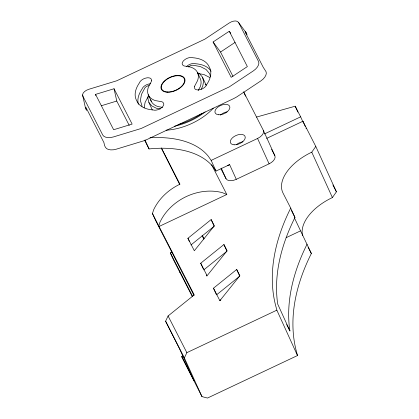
<?xml version="1.0" encoding="UTF-8"?>
<svg xmlns="http://www.w3.org/2000/svg" width="419" height="419" viewBox="0 0 419 419"><rect width="100%" height="100%" fill="white"/><g stroke="black" fill="none" stroke-linecap="round" stroke-linejoin="round"><path stroke-width="0.63" d="M144.126 107.903L145.1 102.383L148.153 96.621A3.981 2.231 -24.4 0 1 148.515 95.941M148.499 94.626L147.86 98.25L148.907 102.508L152.291 109.946M194.007 295.458L155.753 220.792L152.448 213.522L153.694 209.673A48.709 40.334 -27.1 0 1 179.945 184.208L161.535 148.237M158.775 225.888L160.027 222.039A48.709 40.334 -27.1 0 1 222.3 192.635L226.81 194.489L159.047 226.485L152.448 213.522M182.82 356.03L181.678 356.574L194.123 380.897L179.562 348.859L165.599 321.2L168.082 315.973L194.233 294.892L159.047 226.485M294.421 217.906L311.348 253.49A312.37 174.995 -24.4 0 0 296.998 353.589L297.485 355.553L207.489 398.05L201.968 396.604L184.376 357.894L186.858 352.667L276.854 310.165L276.367 308.201A312.37 174.995 -24.4 0 1 290.718 208.107L283.066 193.154A44.252 24.794 -24.4 0 1 311.767 152.176L315.79 146.435L302.906 121.259L266.683 138.364M198.213 90.551L200.303 86.607A27.005 15.131 -24.4 0 0 200.125 78.322L197.396 72.314M201.12 89.294L202.712 86.288L203.566 81.454L202.518 77.196L199.643 73.796L197.391 72.644M302.56 235.494A44.252 24.794 -24.4 0 1 332.398 197.559L336.415 191.823L315.79 146.435M213.475 288.199L219.865 300.674L239.883 275.728L236.688 269.49L213.475 288.199L216.256 294.316M187.932 238.28L211.145 219.572L214.339 225.815L194.322 250.761L187.932 238.28L189.451 241.616M190.97 244.958L214.177 226.25L211.145 219.572M200.706 263.237L223.919 244.528L227.108 250.772L207.091 275.718L200.706 263.237L203.236 268.799M203.739 269.915L226.951 251.206L223.919 244.528M216.513 294.871L239.218 276.571M219.813 300.727L220.823 299.915M229.272 31.242L247.357 66.579L231.178 77.316L213.093 41.979L229.272 31.242L230.759 33.253M232.985 76.368L220.535 52.04L235.122 42.356M264.42 133.949L300.643 116.843L303.126 122.301M149.992 137.783A106.871 59.87 -24.4 0 1 208.379 156.35L211.16 160.388L257.57 138.474A8.851 4.96 -24.4 0 0 263.31 130.278L243.711 91.986M144.607 140.25L149.054 148.939A106.871 59.87 -24.4 0 1 213.234 167.029L216.015 171.067L229.617 164.646L236.29 179.327L269.098 163.834A8.851 4.96 -24.4 0 0 274.838 155.643L263.31 130.278M192.389 296.71L173.618 260.099L170.313 252.83L171.989 252.039M286.177 237.652L300.35 230.958M95.553 94.39L114.047 88.749L132.132 124.087L113.638 129.728L95.553 94.39L95.825 95.616M101.325 105.745L116.765 101.042L129.214 125.37M256.496 117.084L295.201 106.201L300.643 116.843M197.983 73.482L204.001 74.566L209.715 77.489M162.619 107.405L158.015 106.578A27.005 15.131 -24.4 0 1 150.678 99.801M160.33 108.945L156.287 108.212L151.783 105.907L148.907 102.508M205.378 84.277L206.158 85.204L202.518 77.196M142.093 106.368L140.381 100.502L141.46 94.375L144.513 88.613A3.981 2.231 -24.4 0 1 149.059 85.565M238.662 22.642L258.554 61.514A8.851 4.918 -36.5 0 1 253.458 70.811L229.198 86.916L141.182 128.481L113.439 136.934A8.851 4.85 -12.5 0 1 102.77 135.08L82.883 96.208A8.851 4.85 -12.5 0 1 89.027 89.226L116.77 80.773L204.781 39.213L229.046 23.108A8.851 4.918 -36.5 0 1 238.662 22.642L246.105 32.703L247.006 34.468L245.146 31.954L263.232 67.291L265.992 71.576A8.851 4.918 -36.5 0 1 260.901 80.872L236.635 96.978L233.551 98.643L147.137 139.448L143.9 140.768L116.157 149.222A8.851 4.85 -12.5 0 1 105.488 147.368L104.588 145.603L103.907 142.528L85.822 107.191L86.503 110.265L85.596 108.495A8.851 4.85 -12.5 0 1 85.298 107.264L82.585 94.977M213.093 41.979L220.535 52.04M332.906 184.957L336.415 191.823M271.606 149.326L274.838 155.643M291.446 210.568L294.966 217.451A312.37 174.995 -24.4 0 0 277.472 302.356L277.792 304.267L289.927 330.963L289.608 329.051A312.37 174.995 -24.4 0 1 307.101 244.146M308.112 247.163L311.348 253.49M221.033 168.925L226.03 178.688A8.851 4.96 -24.4 0 0 236.29 179.327M211.611 164.793L226.81 194.489M286.664 324.584L289.927 330.963M179.72 184.528L161.2 147.865M202.277 235.31L204.058 238.793M202.052 235.625L203.833 239.108M206.352 275.016L206.934 276.152M170.313 252.83L192.557 296.296M168.082 315.973L186.858 352.667M165.599 321.2L184.376 357.894M201.968 396.604L181.678 356.574M302.906 121.259L305.388 126.721M295.201 106.201L297.878 112.098M311.767 152.176L332.398 197.559M243.685 92.002L245.576 96.155M290.718 208.107L294.966 217.451M257.57 138.474L269.098 163.834M221.222 168.119L226.03 178.688M211.16 160.388L216.015 171.067M276.854 310.165L297.485 355.553M236.688 269.49L239.72 276.163M148.567 95.375L151.296 101.382M145.011 140.04L149.054 148.939M179.678 271.873L179.95 272.47M305.99 128.052L306.242 128.638M210.427 76.687L209.72 73.796L206.075 69.481L200.361 66.558L193.746 65.364A3.981 2.231 -24.4 0 0 188.456 66.961M114.047 88.749L116.765 101.042M229.617 164.646A8.851 4.96 -24.4 0 1 227.47 165.474M213.355 108.154A44.252 24.794 -24.4 0 1 166.118 130.194M220.378 115.157A7.966 4.462 -24.4 0 1 227.103 111.831M236.222 144.77A7.966 4.462 -24.4 0 1 242.952 141.795M205.153 111.904A44.252 24.794 -24.4 0 1 174.466 126.234M201.707 113.565A44.252 24.794 -24.4 0 1 178.007 124.632M138.401 104.305A36.615 20.51 -24.4 0 1 142.046 89.048L142.706 87.796A6.625 3.713 -24.4 0 1 148.054 84.209L148.86 84.036A4.976 2.786 -24.4 0 1 150.704 83.774M211.103 71.309A36.615 20.51 -24.4 0 0 195.61 63.751L194.18 63.489A6.625 3.713 -24.4 0 0 187.953 65.369L187.314 65.872A4.976 2.786 -24.4 0 0 186.675 66.38M245.267 31.724A8.851 4.918 -36.5 0 1 246.105 32.703M151.631 80.254L151.442 81.333L148.389 87.089A27.005 15.131 -24.4 0 0 155.287 100.57L161.896 101.765L162.907 102.278L163.667 103.514A4.976 2.786 -24.4 0 1 163.29 105.64A4.976 2.786 -24.4 0 1 161.378 107.824L160.744 108.327A6.625 3.713 -24.4 0 1 154.517 110.207L153.082 109.946A36.615 20.51 -24.4 0 1 137.296 101.869L136.327 99.984A36.615 20.51 -24.4 0 1 139.312 83.041L139.977 81.789A6.625 3.713 -24.4 0 1 145.325 78.201L146.131 78.028A4.976 2.786 -24.4 0 1 149.101 77.908A4.976 2.786 -24.4 0 1 151.081 78.919L151.631 80.254M194.521 86.356L194.332 87.44L194.887 88.77A4.976 2.786 -24.4 0 0 196.867 89.781A4.976 2.786 -24.4 0 0 199.832 89.666L200.638 89.488A6.625 3.713 -24.4 0 0 205.991 85.9L206.651 84.648A36.615 20.51 -24.4 0 0 209.636 67.705L208.672 65.82A36.615 20.51 -24.4 0 0 192.881 57.743L191.446 57.487A6.625 3.713 -24.4 0 0 185.224 59.362L184.585 59.87A4.976 2.786 -24.4 0 0 182.674 62.054A4.976 2.786 -24.4 0 0 182.302 64.175L183.061 65.411L184.067 65.93L190.676 67.124A27.005 15.131 -24.4 0 1 197.574 80.6L194.521 86.356M234.121 144.812A7.966 4.462 -24.4 0 0 245.256 137.338A7.966 4.462 -24.4 0 0 233.943 136.636A7.966 4.462 -24.4 0 0 234.121 144.812M218.749 114.775A7.966 4.462 -24.4 0 0 229.884 107.301A7.966 4.462 -24.4 0 0 218.577 106.599A7.966 4.462 -24.4 0 0 218.749 114.775M167.301 91.96A12.392 6.94 -24.4 0 0 184.622 80.338A12.392 6.94 -24.4 0 0 167.024 79.243A12.392 6.94 -24.4 0 0 167.301 91.96M167.097 92.248A12.832 7.191 -24.4 0 0 185.036 80.212A12.832 7.191 -24.4 0 0 166.814 79.076A12.832 7.191 -24.4 0 0 167.097 92.248"/></g></svg>
